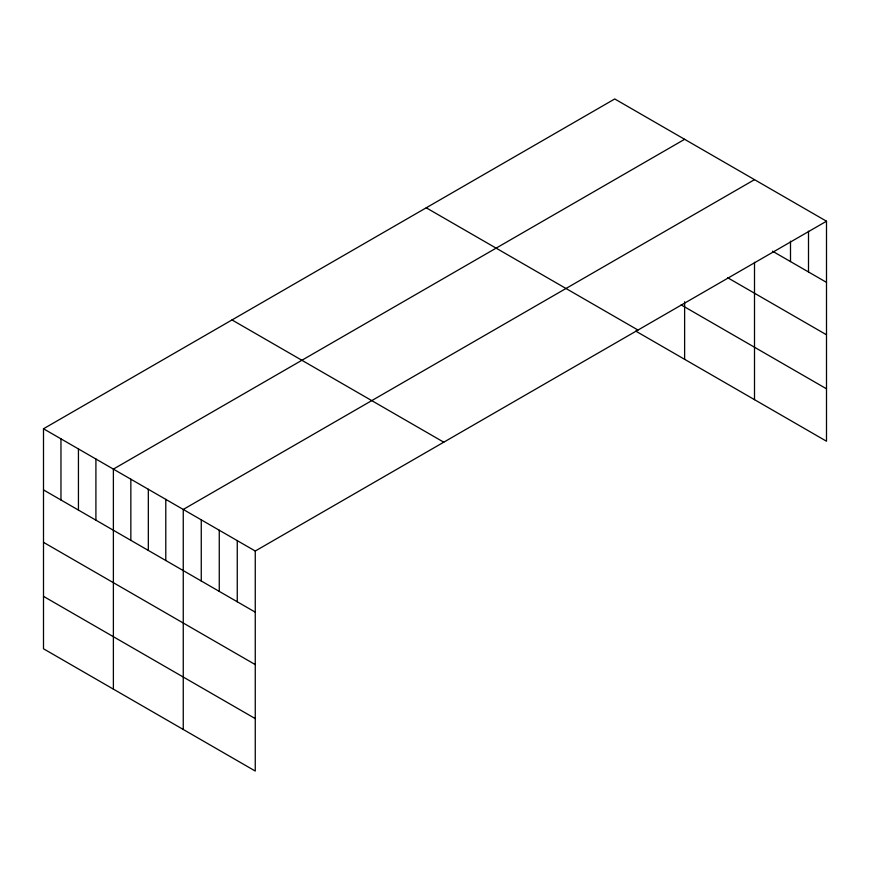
<?xml version="1.0" encoding="UTF-8"?>
<svg xmlns="http://www.w3.org/2000/svg" width="870" height="870" viewBox="0 0 870 870"><rect width="100%" height="100%" fill="white"/><g stroke="black" fill="none" stroke-linecap="round" stroke-linejoin="round"><path stroke-width="1.3" d="M826.5 221.219L255.258 551.025L255.258 771.037L43.5 648.781L43.5 428.769L614.742 98.962L826.5 221.219L826.5 441.231L635.709 331.078M684.625 139.309L113.383 469.104L113.383 689.127M754.507 179.655L183.255 509.45L183.255 729.473M772.506 251.191L826.5 282.358M727.711 277.758L826.5 334.787M681.134 304.881L826.5 388.803M426.235 207.799L637.993 330.056M232.007 319.932L443.765 442.188M43.5 428.769L255.258 551.025M43.5 489.908L255.258 612.165M43.5 542.336L255.258 664.593M43.5 596.352L255.258 718.609M808.502 231.202L808.502 271.973M790.504 241.197L790.504 261.576M754.507 262.305L754.507 399.667M684.625 301.749L684.625 359.321M237.26 540.629L237.26 601.779M219.262 530.232L219.262 591.382M201.264 519.847L201.264 580.986M165.789 499.369L165.789 560.508M148.324 489.277L148.324 550.427M130.848 479.196L130.848 540.335M95.907 459.023L95.907 520.162M78.441 448.942L78.441 510.081M60.965 438.85L60.965 500"/></g></svg>
